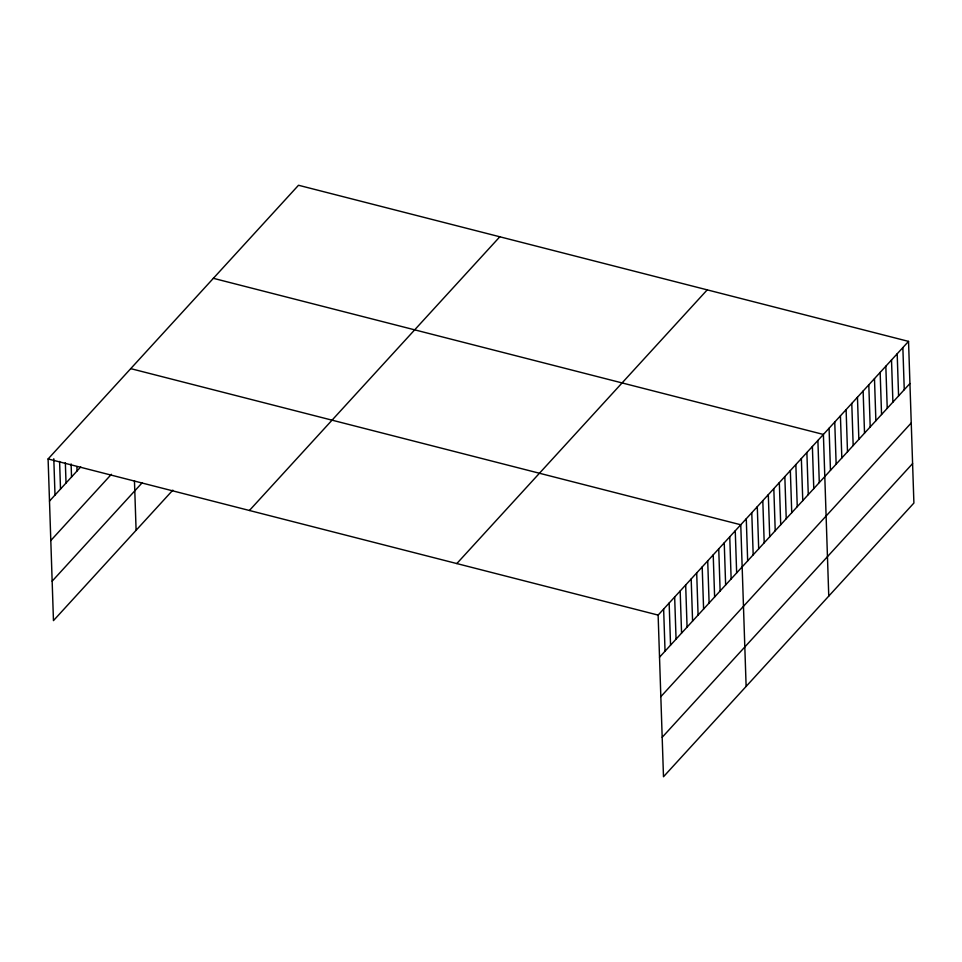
<?xml version="1.0" encoding="UTF-8"?>
<svg xmlns="http://www.w3.org/2000/svg" width="962" height="962" viewBox="0 0 962 962"><rect width="100%" height="100%" fill="white"/><g stroke="black" fill="none" stroke-linecap="round" stroke-linejoin="round"><path stroke-width="1.44" d="M172.823 490.151L53.463 620.61L48.1 458.958L298.509 185.257L908.537 341.39L913.9 503.042L663.491 776.743L658.128 615.091L908.537 341.39M49.495 501.082L80.712 466.955M50.806 540.524L111.4 474.29M52.152 581.168L142.135 482.816M249.411 510.485L499.819 236.784M456.818 563.564L707.226 289.863M659.523 657.214L909.932 383.513M660.834 696.656L911.242 422.955M662.181 737.301L912.589 463.6M213.372 278.319L823.4 434.451L828.763 596.103M130.736 368.638L740.764 524.771L746.127 686.423M48.1 458.958L658.128 615.091M902.861 347.595L904.256 389.718M897.185 353.8L898.58 395.923M891.509 360.004L892.904 402.116M885.834 366.209L887.229 408.321M880.158 372.414L881.553 414.526M874.482 378.619L875.877 420.731M868.806 384.824L870.201 426.936M863.13 391.017L864.525 433.14M857.455 397.222L858.85 439.345M851.779 403.427L853.174 445.55M846.103 409.632L847.498 451.755M840.427 415.837L841.822 457.96M834.751 422.041L836.146 464.165M829.076 428.246L830.471 470.37M817.892 440.476L819.287 482.587M812.385 446.488L813.78 488.612M806.877 452.513L808.272 494.636M801.358 458.537L802.765 500.649M795.851 464.562L797.257 506.673M790.343 470.574L791.738 512.698M784.836 476.599L786.231 518.722M779.328 482.623L780.723 524.735M773.821 488.636L775.216 530.759M768.313 494.66L769.708 536.784M762.806 500.685L764.201 542.808M757.286 506.709L758.693 548.821M751.779 512.722L753.186 554.846M746.271 518.746L747.666 560.87M735.257 530.796L736.651 572.907M729.749 536.808L731.144 578.932M724.242 542.833L725.637 584.956M718.734 548.857L720.129 590.969M713.215 554.882L714.622 596.993M707.707 560.894L709.114 603.018M702.2 566.919L703.595 609.042M696.692 572.943L698.087 615.055M691.185 578.968L692.58 621.079M685.678 584.98L687.072 627.104M680.17 591.005L681.565 633.128M674.663 597.029L676.058 639.141M669.143 603.042L670.55 645.165M663.636 609.066L665.043 651.19M134.452 480.687L136.099 530.29M76.9 466.618L77.044 470.971M71.104 463.924L71.537 476.996M65.344 462.674L66.029 483.008M59.596 461.435L60.51 489.033M53.8 458.742L55.002 495.057"/></g></svg>
